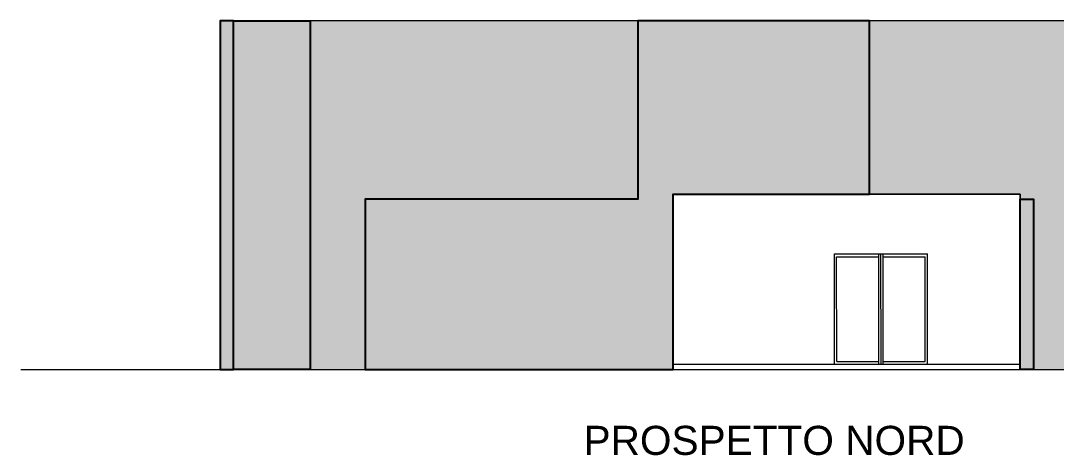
# Model space of a CAD drawing. Header units: millimetres. Extents: x 19901 to 42199, y 14545 to 21214.
# Drawn here: x 36382 to 38164, y 16830 to 17577 of the extents above; entities that cross this region are included whole.
import ezdxf

# ---------------------------------------------------------------- set-up
doc = ezdxf.new("R2010")
doc.units = ezdxf.units.MM
doc.layers.get('0').update_dxf_attribs({"lineweight": 18})
doc.layers.add('MURO', color=1, linetype='Continuous', lineweight=25)
doc.layers.add('vetro', color=140, linetype='Continuous', lineweight=15)
doc.styles.get("Standard").update_dxf_attribs({"font": 'Arial.ttf'})

msp = doc.modelspace()

# ---------------------------------------------------------------- hatches: boundary and pattern name
at = {"layer": 'MURO'}
h = msp.add_hatch(color=256, dxfattribs=at)
h.dxf.hatch_style = 1
h.paths.add_polyline_path([(36725, 17577.3), (36725, 16977.3), (36748.1, 16977.3), (36748.1, 17577.3), (36748.1, 17577.3)])
h.paths.add_polyline_path([(36879.6, 17577.3), (36748.1, 17577.3), (36748.1, 16977.3), (36879.6, 16977.3)])
h = msp.add_hatch(color=256, dxfattribs=at)
h.dxf.hatch_style = 1
h.paths.add_polyline_path([(37443.8, 17577.3), (37443.8, 17270.3), (36974.5, 17270.3), (36974.5, 16977.3), (37504.6, 16977.3), (37504.6, 17279.2), (37841.9, 17279.2), (37841.9, 17577.3)])
h = msp.add_hatch(color=256, dxfattribs=at)
h.dxf.hatch_style = 1
h.paths.add_polyline_path([(38101.4, 16977.3), (38124.5, 16977.3), (38124.5, 17270.3), (38101.4, 17270.3)])
at = {"layer": 'vetro'}
h = msp.add_hatch(color=256, dxfattribs=at)
h.dxf.hatch_style = 1
h.paths.add_polyline_path([(36879.6, 16977.3), (36974.5, 16977.3), (36974.5, 17270.3), (37443.8, 17270.3), (37443.8, 17577.3), (36879.6, 17577.3)])
h = msp.add_hatch(color=256, dxfattribs=at)
h.dxf.hatch_style = 1
h.paths.add_polyline_path([(38255.2, 17577.3), (37841.9, 17577.3), (37841.9, 17279.2), (38101.4, 17279.2), (38101.4, 17270.3), (38124.5, 17270.3), (38124.5, 16977.3), (38255.2, 16977.3)])

# ---------------------------------------------------------------- linework, layer by layer
for p, q in [((38101.4, 17279.2), (37504.6, 17279.2)), ((37504.6, 17279.2), (37504.6, 16977.3)), ((38101.4, 16977.3), (38101.4, 17279.2)), ((37781.9, 17176.3), (37941.8, 17176.3)), ((37782, 16986.3), (37781.9, 17176.3)), ((37858.2, 16986.3), (37858.2, 17176.3)), ((37862, 16986.3), (37861.8, 17176.3)), ((37865.8, 16986.3), (37865.6, 17176.3)), ((37942, 16986.3), (37941.8, 17176.3)), ((37781.9, 17171.3), (37781.9, 17171.3)), ((37785.6, 17171.3), (37858.1, 17171.3)), ((37785.8, 16991.3), (37785.6, 17171.3)), ((37865.6, 17171.3), (37938.1, 17171.3)), ((37938.2, 16991.3), (37938.1, 17171.3)), ((37504.6, 16986.3), (38101.4, 16986.3)), ((37785.8, 16991.3), (37858.2, 16991.3)), ((37865.8, 16991.3), (37938.2, 16991.3)), ((36725, 16977.3), (38725.1, 16977.3)), ((37504.6, 16977.3), (38101.4, 16977.3))]:
    msp.add_line(p, q)
at = {"ltscale": 2}
msp.add_line((36381.9, 16977.3), (39012.1, 16977.3), dxfattribs=at)
at = {"layer": 'MURO'}
for points in [[(36748.1, 17577.3), (36879.6, 17577.3), (36879.6, 16977.3), (36748.1, 16977.3), (36748.1, 17577.3), (36725, 17577.3), (36725, 16977.3), (36748.1, 16977.3)], [(36974.5, 16977.3), (37504.6, 16977.3), (37504.6, 17279.2), (37841.9, 17279.2), (37841.9, 17577.3), (37443.8, 17577.3), (37443.8, 17270.3), (36974.5, 17270.3), (36974.5, 16977.3)]]:
    msp.add_lwpolyline(points, dxfattribs=at)
msp.add_lwpolyline([(38101.4, 17270.3), (38124.5, 17270.3), (38124.5, 16977.3), (38101.4, 16977.3)], close=True, dxfattribs=at)
at = {"layer": 'vetro'}
for points in [[(36879.6, 16977.3), (36974.5, 16977.3), (36974.5, 17270.3), (37443.8, 17270.3), (37443.8, 17577.3), (36879.6, 17577.3), (36879.6, 16977.3)], [(38124.5, 16977.3), (38255.2, 16977.3), (38255.2, 17577.3), (37841.9, 17577.3), (37841.9, 17279.2), (38101.4, 17279.2), (38101.4, 17270.3), (38124.5, 17270.3), (38124.5, 16977.3)]]:
    msp.add_lwpolyline(points, dxfattribs=at)

# ---------------------------------------------------------------- texts
at = {"insert": (37350.2, 16880.4), "char_height": 50, "attachment_point": 1}
msp.add_mtext_dynamic_manual_height_columns('PROSPETTO NORD', width=1017.121, gutter_width=12.5, heights=[0], dxfattribs=at)

doc.saveas('drawing.dxf')
